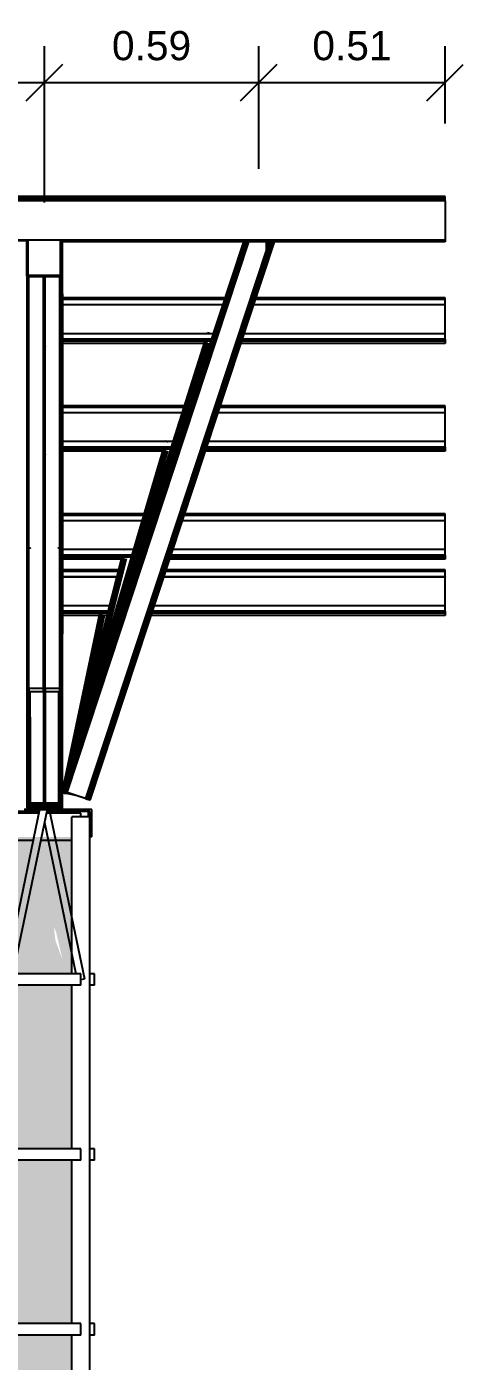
# Model space of a CAD drawing. Header units: millimetres. Extents: x 357 to 945, y 547 to 720.
# Drawn here: x 705.379 to 706.577, y 644.764 to 648.425 of the extents above; entities that cross this region are included whole.
import ezdxf

# ---------------------------------------------------------------- set-up
doc = ezdxf.new("R2010")
doc.units = ezdxf.units.MM
doc.header["$PDMODE"] = 34
doc.layers.add('ANC_COTAS', color=7, linetype='Continuous', lineweight=9)
doc.layers.add('LCL - COTAS', color=30, linetype='Continuous')
doc.layers.add('PLANTA-VIS', color=7, linetype='Continuous')
doc.styles.add('Arial', font='arial.ttf')
doc.dimstyles.new('1-100', dxfattribs={"dimscale": 2, "dimtxt": 0.04, "dimasz": 0.05, "dimexe": 0.05, "dimexo": 0.1, "dimgap": 0.03, "dimtad": 1, "dimzin": 1, "dimdsep": 46, "dimtxsty": 'Arial', "dimblk": 'OBLIQUE', "dimcen": 0, "dimclrd": 256, "dimclre": 256, "dimclrt": 256, "dimadec": 0, "dimazin": 0, "dimtfac": 1, "dimtofl": 0, "dimtmove": 2, "dimatfit": 3, "dimldrblk": 'OBLIQUE', "dimfxl": 0.04, "dimtolj": 1, "dimtzin": 1, "dimarcsym": 0})

# ---------------------------------------------------------------- blocks, each defined once
blk = doc.blocks.new('_OBLIQUE')
at = {"color": 0, "linetype": 'ByBlock', "lineweight": -2}
blk.add_line((-0.5, -0.5), (0.5, 0.5), dxfattribs=at)
blk = doc.blocks.new('*D200')
at = {"layer": 'Defpoints', "color": 0, "transparency": 16777216}
for p in [(705.4271, 648.2721), (704.8386, 647.8351), (705.4271, 647.7428)]:
    blk.add_point(p, dxfattribs=at)
at = {"layer": 'LCL - COTAS', "lineweight": -2, "transparency": 16777216}
for p, q in [((704.8386, 648.0351), (704.8386, 648.3721)), ((705.4271, 647.9428), (705.4271, 648.3721)), ((704.8386, 648.2721), (705.4271, 648.2721))]:
    blk.add_line(p, q, dxfattribs=at)
at = {"layer": 'LCL - COTAS', "lineweight": -2, "transparency": 16777216, "xscale": 0.1, "yscale": 0.1, "zscale": 0.1, "rotation": 180}
blk.add_blockref('_OBLIQUE', (704.8386, 648.2721), dxfattribs=at)
at = {"layer": 'LCL - COTAS', "lineweight": -2, "transparency": 16777216, "xscale": 0.1, "yscale": 0.1, "zscale": 0.1}
blk.add_blockref('_OBLIQUE', (705.4271, 648.2721), dxfattribs=at)
at = {"layer": 'LCL - COTAS', "transparency": 16777216, "insert": (705.1328, 648.3729), "char_height": 0.08, "attachment_point": 5, "style": 'Arial'}
blk.add_mtext('\\A1;0.59', dxfattribs=at)
blk = doc.blocks.new('*D197')
at = {"layer": 'Defpoints', "color": 0, "transparency": 16777216}
for p in [(706.0156, 648.2721), (706.0156, 647.8351), (705.4271, 647.7428)]:
    blk.add_point(p, dxfattribs=at)
at = {"layer": 'LCL - COTAS', "lineweight": -2, "transparency": 16777216}
for p, q in [((705.4271, 647.9428), (705.4271, 648.3721)), ((706.0156, 648.0351), (706.0156, 648.3721)), ((705.4271, 648.2721), (706.0156, 648.2721))]:
    blk.add_line(p, q, dxfattribs=at)
at = {"layer": 'LCL - COTAS', "lineweight": -2, "transparency": 16777216, "xscale": 0.1, "yscale": 0.1, "zscale": 0.1, "rotation": 180}
blk.add_blockref('_OBLIQUE', (705.4271, 648.2721), dxfattribs=at)
at = {"layer": 'LCL - COTAS', "lineweight": -2, "transparency": 16777216, "xscale": 0.1, "yscale": 0.1, "zscale": 0.1}
blk.add_blockref('_OBLIQUE', (706.0156, 648.2721), dxfattribs=at)
at = {"layer": 'LCL - COTAS', "transparency": 16777216, "insert": (705.7214, 648.3729), "char_height": 0.08, "attachment_point": 5, "style": 'Arial'}
blk.add_mtext('\\A1;0.59', dxfattribs=at)
blk = doc.blocks.new('*D196')
at = {"layer": 'Defpoints', "color": 0, "transparency": 16777216}
for p in [(706.5271, 648.2721), (706.5271, 647.9597), (706.0156, 647.8351)]:
    blk.add_point(p, dxfattribs=at)
at = {"layer": 'LCL - COTAS', "lineweight": -2, "transparency": 16777216}
for p, q in [((706.0156, 648.0351), (706.0156, 648.3721)), ((706.5271, 648.1597), (706.5271, 648.3721)), ((706.0156, 648.2721), (706.5271, 648.2721))]:
    blk.add_line(p, q, dxfattribs=at)
at = {"layer": 'LCL - COTAS', "lineweight": -2, "transparency": 16777216, "xscale": 0.1, "yscale": 0.1, "zscale": 0.1, "rotation": 180}
blk.add_blockref('_OBLIQUE', (706.0156, 648.2721), dxfattribs=at)
at = {"layer": 'LCL - COTAS', "lineweight": -2, "transparency": 16777216, "xscale": 0.1, "yscale": 0.1, "zscale": 0.1}
blk.add_blockref('_OBLIQUE', (706.5271, 648.2721), dxfattribs=at)
at = {"layer": 'LCL - COTAS', "transparency": 16777216, "insert": (706.2714, 648.3729), "char_height": 0.08, "attachment_point": 5, "style": 'Arial'}
blk.add_mtext('\\A1;0.51', dxfattribs=at)

msp = doc.modelspace()

# ---------------------------------------------------------------- hatches: boundary and pattern name
at = {"layer": 'ANC_COTAS'}
h = msp.add_hatch(dxfattribs=at)
h.set_pattern_fill('AR-CONC', color=256, scale=0.0005)
h.set_pattern_definition([(50, (19.07947, -11.3066), (0.0910923345, -0.007969543), [0.009525, -0.104775]), (355, (19.07947, -11.3066), (-0.017621711, 0.095528423), [0.00762, -0.083820292]), (100.451445, (19.08706, -11.30726), (0.0734706235, 0.087558876), [0.008095004, -0.089045122]), (46.1842, (19.07947, -11.2812), (0.13553952, -0.021021164), [0.0142875, -0.1571625]), (96.635558, (19.09076, -11.28295), (0.118702067, 0.123713062), [0.012142512, -0.133567804]), (351.184151, (19.07947, -11.2812), (0.118702067, 0.123713062), [0.011429984, -0.125729866]), (21, (19.09217, -11.28755), (0.0758071956, -0.051132599), [0.009525, -0.104775]), (326, (19.09217, -11.28755), (0.030901014, 0.092093983), [0.00762, -0.08382]), (71.451445, (19.09849, -11.29181), (0.10670821, 0.0409613844), [0.008095004, -0.089044969]), (37.5, (19.07947, -11.3066), (0.0015443016, 0.0422775194), [0, -0.082804, 0, -0.08509, 0, -0.0841375]), (7.5, (19.07947, -11.3066), (0.0334098313, 0.0500902874), [0, -0.048514, 0, -0.080899, 0, -0.0320675]), (327.5, (19.051148, -11.3066), (0.0677952976, -0.002864372), [0, -0.03175, 0, -0.09906, 0, -0.131445]), (317.5, (19.03845, -11.3066), (0.0740645907, 0.0127132455), [0, -0.041275, 0, -0.065786, 0, -0.093345])])
h.paths.add_polyline_path([(705.5021, 643.87517), (705.3521, 643.87517), (705.3521, 643.61715), (705.5021, 643.61715)])
h.paths.add_polyline_path([(705.5021, 644.35517), (705.3521, 644.35517), (705.3521, 643.90692), (705.5021, 643.90692)])
h.paths.add_polyline_path([(705.5021, 644.83517), (705.3521, 644.83517), (705.3521, 644.38692), (705.5021, 644.38692)])
h.paths.add_polyline_path([(705.5021, 645.31517), (705.3521, 645.31517), (705.3521, 644.86692), (705.5021, 644.86692)])
h.paths.add_polyline_path([(705.5021, 645.79517), (705.3521, 645.79517), (705.3521, 645.34692), (705.5021, 645.34692)])
h.paths.add_polyline_path([(705.5021, 646.20214), (705.3521, 646.20214), (705.3521, 645.82692), (705.5021, 645.82692)])
h.paths.add_polyline_path([(705.45761, 645.91802), (705.47722, 645.86467), (705.45949, 645.9413), (705.4532, 645.95388)], flags=16)

# ---------------------------------------------------------------- linework, layer by layer
at = {"layer": 'PLANTA-VIS', "extrusion": (0, 1, 0)}
for p, q in [((706.5271, 647.95968), (701.6271, 647.95968)), ((706.5271, 647.95372), (701.6271, 647.95372)), ((706.5271, 647.95306), (701.6271, 647.95306)), ((706.5271, 647.95175), (701.6271, 647.95175)), ((706.5271, 647.94998), (701.6271, 647.94998)), ((706.5271, 647.94803), (701.6271, 647.94803)), ((706.5271, 647.95372), (706.5271, 647.95968)), ((706.5271, 647.95306), (706.5271, 647.95372)), ((706.5271, 647.95175), (706.5271, 647.95306)), ((706.5271, 647.94998), (706.5271, 647.95175)), ((706.5271, 647.94803), (706.5271, 647.94998)), ((706.5271, 647.94803), (706.5271, 647.83926)), ((706.5271, 647.83926), (701.6271, 647.83926)), ((705.38025, 647.83742), (701.67394, 647.83742)), ((705.37885, 647.74101), (705.37885, 647.83658)), ((705.3808, 647.74233), (705.3808, 647.83777)), ((705.3831, 647.74279), (705.3831, 647.8382)), ((705.4711, 647.74279), (705.4711, 647.8382)), ((705.47339, 647.74233), (705.47339, 647.83777)), ((706.5271, 647.83742), (705.47394, 647.83742)), ((705.47534, 647.74101), (705.47534, 647.83658)), ((706.5271, 647.83598), (705.4758, 647.83598)), ((705.97352, 647.83506), (705.47641, 646.32857)), ((706.5271, 647.83515), (705.47652, 647.83515)), ((705.47664, 647.73904), (705.47664, 647.8351)), ((706.5271, 647.83506), (705.47668, 647.83506)), ((705.4771, 647.73672), (705.4771, 647.83506)), ((705.97456, 647.83506), (705.47735, 646.32826)), ((705.97753, 647.83506), (705.48003, 646.32738)), ((705.98197, 647.83506), (705.48403, 646.32606)), ((705.98721, 647.83506), (705.48876, 646.3245)), ((706.05672, 647.83506), (705.55144, 646.30382)), ((706.05776, 647.83506), (705.55238, 646.30351)), ((706.0361, 647.83506), (706.0361, 647.79139)), ((706.0411, 647.83506), (706.0411, 647.79139)), ((706.05375, 647.83506), (706.0411, 647.79671)), ((706.04931, 647.83506), (706.0411, 647.81019)), ((706.04407, 647.83506), (706.0411, 647.82605)), ((706.5271, 647.83926), (706.5271, 647.83742)), ((706.5271, 647.83742), (706.5271, 647.83598)), ((706.5271, 647.83598), (706.5271, 647.83515)), ((706.5271, 647.83515), (706.5271, 647.83506)), ((706.0361, 647.8109), (705.54004, 646.30758)), ((706.0361, 647.79503), (705.54476, 646.30602)), ((706.03934, 647.79139), (705.54877, 646.3047)), ((706.0411, 647.79139), (706.0361, 647.79139)), ((705.37885, 647.74101), (705.37755, 647.73904)), ((705.3808, 647.74233), (705.37885, 647.74101)), ((705.3801, 647.73672), (705.38033, 647.73788)), ((705.3801, 647.69222), (705.3801, 647.73672)), ((705.38033, 647.73788), (705.38098, 647.73886)), ((705.3831, 647.74279), (705.3808, 647.74233)), ((705.38098, 647.73886), (705.38195, 647.73953)), ((705.38195, 647.73953), (705.3831, 647.73975)), ((705.4711, 647.74279), (705.3831, 647.74279)), ((705.3831, 647.73975), (705.4711, 647.73975)), ((705.3836, 646.29104), (705.3836, 647.73975)), ((705.3846, 646.99657), (705.3846, 647.73975)), ((705.4246, 646.60951), (705.4246, 647.73975)), ((705.4296, 646.60951), (705.4296, 647.73975)), ((705.4696, 646.99657), (705.4696, 647.73975)), ((705.4706, 646.29104), (705.4706, 647.73975)), ((705.47339, 647.74233), (705.4711, 647.74279)), ((705.4711, 647.73975), (705.47224, 647.73953)), ((705.47224, 647.73953), (705.47322, 647.73886)), ((705.47322, 647.73886), (705.47387, 647.73788)), ((705.47534, 647.74101), (705.47339, 647.74233)), ((705.47387, 647.73788), (705.4741, 647.73672)), ((705.4741, 647.73672), (705.4741, 647.69222)), ((705.47664, 647.73904), (705.47534, 647.74101)), ((705.4771, 647.73672), (705.47664, 647.73904)), ((705.4771, 647.69222), (705.4771, 647.73672)), ((705.3771, 647.69222), (705.3801, 647.69222)), ((705.3796, 646.32715), (705.3796, 647.69222)), ((705.4741, 647.69222), (705.4771, 647.69222)), ((705.4746, 646.32715), (705.4746, 647.69222)), ((705.4771, 647.69222), (705.4771, 646.75994)), ((705.92276, 647.68123), (705.4771, 647.68123)), ((705.92273, 647.68114), (705.4771, 647.68114)), ((705.92245, 647.68031), (705.4771, 647.68031)), ((705.92198, 647.67887), (705.4771, 647.67887)), ((705.92137, 647.67703), (705.4771, 647.67703)), ((705.91648, 647.6622), (705.4771, 647.6622)), ((705.91636, 647.66183), (705.4771, 647.66183)), ((706.5271, 647.66183), (706.0006, 647.66183)), ((706.5271, 647.6622), (706.00072, 647.6622)), ((706.5271, 647.67703), (706.00561, 647.67703)), ((706.5271, 647.67887), (706.00622, 647.67887)), ((706.5271, 647.68031), (706.00669, 647.68031)), ((706.5271, 647.68114), (706.00697, 647.68114)), ((706.5271, 647.68123), (706.007, 647.68123)), ((706.5271, 647.68114), (706.5271, 647.68123)), ((706.5271, 647.68031), (706.5271, 647.68114)), ((706.5271, 647.67887), (706.5271, 647.68031)), ((706.5271, 647.67703), (706.5271, 647.67887)), ((706.5271, 647.6622), (706.5271, 647.67703)), ((706.5271, 647.6622), (706.5271, 647.66183)), ((706.5271, 647.58309), (706.5271, 647.66183)), ((705.89037, 647.58309), (705.4771, 647.58309)), ((705.87456, 647.58562), (705.87376, 647.58309)), ((705.87933, 647.58411), (705.87456, 647.58562)), ((705.87456, 647.58562), (705.87551, 647.58532)), ((705.87551, 647.58532), (705.87644, 647.58502)), ((705.87597, 647.58517), (705.87551, 647.58532)), ((705.87933, 647.58411), (705.87901, 647.58309)), ((705.87933, 647.58411), (705.87991, 647.58392)), ((705.88256, 647.58309), (705.87933, 647.5841)), ((705.87956, 647.58403), (705.88156, 647.5834)), ((705.87991, 647.58392), (705.87965, 647.58309)), ((705.87991, 647.58392), (705.88156, 647.5834)), ((705.88156, 647.5834), (705.88146, 647.58309)), ((705.88156, 647.5834), (705.88255, 647.58309)), ((706.5271, 647.58309), (705.97461, 647.58309)), ((706.5271, 647.56826), (706.5271, 647.58309)), ((705.4296, 647.56323), (705.4246, 647.56323)), ((705.4296, 647.56257), (705.4246, 647.56257)), ((705.4296, 647.55661), (705.4246, 647.55661)), ((705.42752, 647.55328), (705.4246, 647.55349)), ((705.42777, 647.5532), (705.4246, 647.55344)), ((705.42802, 647.55306), (705.4246, 647.55331)), ((705.42825, 647.55284), (705.4246, 647.5531)), ((705.42846, 647.55255), (705.4246, 647.55283)), ((705.42865, 647.5522), (705.4246, 647.55249)), ((705.42882, 647.55179), (705.4246, 647.5521)), ((705.42896, 647.55133), (705.4246, 647.55165)), ((705.42907, 647.55082), (705.4246, 647.55115)), ((705.42915, 647.55028), (705.4246, 647.55062)), ((705.4292, 647.54972), (705.4246, 647.55005)), ((705.42921, 647.54913), (705.4246, 647.54947)), ((705.4292, 647.54854), (705.4246, 647.54887)), ((705.42914, 647.54794), (705.4246, 647.54827)), ((705.42906, 647.54735), (705.4246, 647.54768)), ((705.42894, 647.54679), (705.4246, 647.5471)), ((705.4288, 647.54625), (705.4246, 647.54655)), ((705.42863, 647.54574), (705.4246, 647.54604)), ((705.42844, 647.54528), (705.4246, 647.54556)), ((705.42822, 647.54487), (705.4246, 647.54514)), ((705.42799, 647.54452), (705.4246, 647.54477)), ((705.42774, 647.54424), (705.4246, 647.54447)), ((705.42748, 647.54402), (705.4246, 647.54423)), ((705.42722, 647.54387), (705.4246, 647.54406)), ((705.4264, 647.54383), (705.4246, 647.54396)), ((705.42507, 647.54391), (705.4246, 647.54395)), ((705.4246, 647.54385), (705.42524, 647.5439)), ((705.4246, 647.54368), (705.42698, 647.54387)), ((705.4246, 647.54357), (705.42753, 647.54379)), ((705.4246, 647.54359), (705.42726, 647.54379)), ((705.42698, 647.54387), (705.42726, 647.54379)), ((705.4271, 647.54383), (705.42722, 647.54387)), ((705.42722, 647.54387), (705.42748, 647.54402)), ((705.42726, 647.54379), (705.42753, 647.54379)), ((705.42748, 647.54402), (705.42774, 647.54424)), ((705.42777, 647.5532), (705.42752, 647.55328)), ((705.42753, 647.54379), (705.4278, 647.54387)), ((705.42774, 647.54424), (705.42799, 647.54452)), ((705.42802, 647.55306), (705.42777, 647.5532)), ((705.4278, 647.54387), (705.42806, 647.54402)), ((705.42799, 647.54452), (705.42822, 647.54487)), ((705.42825, 647.55284), (705.42802, 647.55306)), ((705.42806, 647.54402), (705.4283, 647.54424)), ((705.42822, 647.54487), (705.42844, 647.54528)), ((705.42846, 647.55255), (705.42825, 647.55284)), ((705.4283, 647.54424), (705.42853, 647.54452)), ((705.42844, 647.54528), (705.42863, 647.54574)), ((705.42865, 647.5522), (705.42846, 647.55255)), ((705.42853, 647.54452), (705.42873, 647.54487)), ((705.42863, 647.54574), (705.4288, 647.54625)), ((705.42882, 647.55179), (705.42865, 647.5522)), ((705.42873, 647.54487), (705.42891, 647.54528)), ((705.4288, 647.54625), (705.42894, 647.54679)), ((705.42896, 647.55133), (705.42882, 647.55179)), ((705.42891, 647.54528), (705.42905, 647.54574)), ((705.42894, 647.54679), (705.42906, 647.54735)), ((705.42907, 647.55082), (705.42896, 647.55133)), ((705.42905, 647.54574), (705.42917, 647.54625)), ((705.42906, 647.54735), (705.42914, 647.54794)), ((705.42915, 647.55028), (705.42907, 647.55082)), ((705.4292, 647.54854), (705.42914, 647.54794)), ((705.4292, 647.54972), (705.42915, 647.55028)), ((705.42917, 647.54625), (705.42925, 647.54679)), ((705.42921, 647.54913), (705.4292, 647.54972)), ((705.4292, 647.54854), (705.42921, 647.54913)), ((705.42925, 647.54913), (705.42921, 647.5494)), ((705.4293, 647.54854), (705.42925, 647.54913)), ((705.42925, 647.54679), (705.4293, 647.54735)), ((705.4293, 647.54854), (705.42932, 647.54794)), ((705.4293, 647.54735), (705.42932, 647.54794)), ((705.86742, 647.56306), (705.47626, 646.32812)), ((705.88548, 647.56826), (705.4771, 647.56826)), ((705.88484, 647.56631), (705.4771, 647.56631)), ((705.88426, 647.56455), (705.4771, 647.56455)), ((705.88382, 647.56323), (705.4771, 647.56323)), ((705.86726, 647.56257), (705.4771, 647.56257)), ((705.86537, 647.55661), (705.4771, 647.55661)), ((705.87267, 647.56306), (705.60706, 646.72451)), ((705.87178, 647.55824), (705.62302, 646.77287)), ((705.87347, 647.55785), (705.66826, 646.90997)), ((705.87612, 647.55759), (705.73625, 647.116)), ((705.8793, 647.5575), (705.81639, 647.35886)), ((705.8836, 647.56257), (705.87251, 647.56257)), ((706.5271, 647.55661), (705.96588, 647.55661)), ((706.5271, 647.56257), (705.96784, 647.56257)), ((706.5271, 647.56323), (705.96806, 647.56323)), ((706.5271, 647.56455), (705.9685, 647.56455)), ((706.5271, 647.56631), (705.96908, 647.56631)), ((706.5271, 647.56826), (705.96972, 647.56826)), ((706.5271, 647.56826), (706.5271, 647.56631)), ((706.5271, 647.56631), (706.5271, 647.56455)), ((706.5271, 647.56455), (706.5271, 647.56323)), ((706.5271, 647.56323), (706.5271, 647.56257)), ((706.5271, 647.56257), (706.5271, 647.55661)), ((705.81101, 647.38498), (705.4771, 647.38498)), ((705.81098, 647.38489), (705.4771, 647.38489)), ((705.81072, 647.38406), (705.4771, 647.38406)), ((705.81026, 647.38262), (705.4771, 647.38262)), ((705.80968, 647.38078), (705.4771, 647.38078)), ((705.80498, 647.36595), (705.4771, 647.36595)), ((705.80487, 647.36558), (705.4771, 647.36558)), ((706.5271, 647.36558), (705.90284, 647.36558)), ((706.5271, 647.36595), (705.90296, 647.36595)), ((706.5271, 647.38078), (705.90786, 647.38078)), ((706.5271, 647.38262), (705.90846, 647.38262)), ((706.5271, 647.38406), (705.90894, 647.38406)), ((706.5271, 647.38489), (705.90921, 647.38489)), ((706.5271, 647.38498), (705.90924, 647.38498)), ((706.5271, 647.38489), (706.5271, 647.38498)), ((706.5271, 647.38406), (706.5271, 647.38489)), ((706.5271, 647.38262), (706.5271, 647.38406)), ((706.5271, 647.38078), (706.5271, 647.38262)), ((706.5271, 647.36595), (706.5271, 647.38078)), ((706.5271, 647.36595), (706.5271, 647.36558)), ((706.5271, 647.28684), (706.5271, 647.36558)), ((705.77993, 647.28684), (705.4771, 647.28684)), ((705.75993, 647.28862), (705.75941, 647.28684)), ((705.76473, 647.2872), (705.75993, 647.28862)), ((705.75993, 647.28862), (705.76531, 647.28703)), ((705.76088, 647.28834), (705.76597, 647.28684)), ((705.76421, 647.28735), (705.76597, 647.28684)), ((705.76473, 647.2872), (705.76463, 647.28684)), ((705.76473, 647.2872), (705.76531, 647.28703)), ((705.76531, 647.28703), (705.76526, 647.28684)), ((705.76531, 647.28703), (705.76596, 647.28684)), ((706.5271, 647.28684), (705.87686, 647.28684)), ((706.5271, 647.27201), (706.5271, 647.28684)), ((705.4296, 647.26698), (705.4246, 647.26698)), ((705.4296, 647.26632), (705.4246, 647.26632)), ((705.4296, 647.26036), (705.4246, 647.26036)), ((705.42753, 647.25703), (705.4246, 647.25726)), ((705.4278, 647.25695), (705.4246, 647.2572)), ((705.42806, 647.2568), (705.4246, 647.25707)), ((705.4283, 647.25658), (705.4246, 647.25687)), ((705.42853, 647.2563), (705.4246, 647.2566)), ((705.42873, 647.25595), (705.4246, 647.25627)), ((705.42891, 647.25554), (705.4246, 647.25587)), ((705.42905, 647.25508), (705.4246, 647.25542)), ((705.42917, 647.25457), (705.4246, 647.25493)), ((705.42925, 647.25403), (705.4246, 647.2544)), ((705.4293, 647.25347), (705.4246, 647.25383)), ((705.42932, 647.25288), (705.4246, 647.25325)), ((705.4293, 647.25229), (705.4246, 647.25265)), ((705.42925, 647.25169), (705.4246, 647.25205)), ((705.42916, 647.2511), (705.4246, 647.25146)), ((705.42904, 647.25054), (705.4246, 647.25088)), ((705.42889, 647.25), (705.4246, 647.25033)), ((705.42871, 647.24949), (705.4246, 647.24981)), ((705.42851, 647.24903), (705.4246, 647.24934)), ((705.42828, 647.24862), (705.4246, 647.24891)), ((705.42804, 647.24827), (705.4246, 647.24854)), ((705.42778, 647.24799), (705.4246, 647.24823)), ((705.42751, 647.24777), (705.4246, 647.24799)), ((705.42723, 647.24762), (705.4246, 647.24782)), ((705.42662, 647.24757), (705.4246, 647.24773)), ((705.42545, 647.24764), (705.4246, 647.24771)), ((705.4246, 647.24754), (705.42541, 647.24764)), ((705.4246, 647.24735), (705.42649, 647.24758)), ((705.4246, 647.24718), (705.42764, 647.24755)), ((705.4246, 647.24723), (705.42726, 647.24755)), ((705.4271, 647.24758), (705.42723, 647.24762)), ((705.4271, 647.24759), (705.42726, 647.24755)), ((705.42723, 647.24762), (705.42751, 647.24777)), ((705.42726, 647.24755), (705.42764, 647.24755)), ((705.42751, 647.24777), (705.42778, 647.24799)), ((705.4278, 647.25695), (705.42753, 647.25703)), ((705.42764, 647.24755), (705.42801, 647.24763)), ((705.42778, 647.24799), (705.42804, 647.24827)), ((705.42806, 647.2568), (705.4278, 647.25695)), ((705.42801, 647.24763), (705.42836, 647.24778)), ((705.42804, 647.24827), (705.42828, 647.24862)), ((705.4283, 647.25658), (705.42806, 647.2568)), ((705.42828, 647.24862), (705.42851, 647.24903)), ((705.42853, 647.2563), (705.4283, 647.25658)), ((705.42836, 647.24778), (705.42869, 647.248)), ((705.42851, 647.24903), (705.42871, 647.24949)), ((705.42873, 647.25595), (705.42853, 647.2563)), ((705.42869, 647.248), (705.429, 647.24828)), ((705.42875, 647.25594), (705.42871, 647.25597)), ((705.42871, 647.24949), (705.42889, 647.25)), ((705.42891, 647.25554), (705.42873, 647.25595)), ((705.42905, 647.25553), (705.42875, 647.25594)), ((705.42889, 647.25), (705.42904, 647.25054)), ((705.42905, 647.25508), (705.42891, 647.25554)), ((705.429, 647.24828), (705.42928, 647.24863)), ((705.42904, 647.25054), (705.42916, 647.2511)), ((705.42932, 647.25507), (705.42905, 647.25553)), ((705.42917, 647.25457), (705.42905, 647.25508)), ((705.42916, 647.2511), (705.42925, 647.25169)), ((705.42925, 647.25403), (705.42917, 647.25457)), ((705.4293, 647.25347), (705.42925, 647.25403)), ((705.4293, 647.25229), (705.42925, 647.25169)), ((705.42928, 647.24863), (705.42953, 647.24904)), ((705.42932, 647.25288), (705.4293, 647.25347)), ((705.4293, 647.25229), (705.42932, 647.25288)), ((705.42956, 647.25457), (705.42932, 647.25507)), ((705.42953, 647.24904), (705.4296, 647.24921)), ((705.4296, 647.25446), (705.42956, 647.25457)), ((705.75349, 647.26681), (705.47603, 646.32737)), ((705.77523, 647.27201), (705.4771, 647.27201)), ((705.77461, 647.27006), (705.4771, 647.27006)), ((705.77406, 647.2683), (705.4771, 647.2683)), ((705.77364, 647.26698), (705.4771, 647.26698)), ((705.75335, 647.26632), (705.4771, 647.26632)), ((705.75159, 647.26036), (705.4771, 647.26036)), ((705.75871, 647.26681), (705.55341, 646.57167)), ((705.75792, 647.26199), (705.56274, 646.60113)), ((705.75962, 647.2616), (705.5896, 646.68595)), ((705.76225, 647.26134), (705.6297, 646.81255)), ((705.76541, 647.26125), (705.67684, 646.96137)), ((705.77343, 647.26632), (705.75857, 647.26632)), ((706.5271, 647.26036), (705.86812, 647.26036)), ((706.5271, 647.26632), (705.87009, 647.26632)), ((706.5271, 647.26698), (705.8703, 647.26698)), ((706.5271, 647.2683), (705.87074, 647.2683)), ((706.5271, 647.27006), (705.87132, 647.27006)), ((706.5271, 647.27201), (705.87196, 647.27201)), ((706.5271, 647.27201), (706.5271, 647.27006)), ((706.5271, 647.27006), (706.5271, 647.2683)), ((706.5271, 647.2683), (706.5271, 647.26698)), ((706.5271, 647.26698), (706.5271, 647.26632)), ((706.5271, 647.26632), (706.5271, 647.26036)), ((705.7009, 647.08873), (705.4771, 647.08873)), ((705.70087, 647.08864), (705.4771, 647.08864)), ((705.70062, 647.08781), (705.4771, 647.08781)), ((705.7002, 647.08637), (705.4771, 647.08637)), ((705.69966, 647.08453), (705.4771, 647.08453)), ((705.69528, 647.0697), (705.4771, 647.0697)), ((705.69517, 647.06933), (705.4771, 647.06933)), ((706.5271, 647.06933), (705.80509, 647.06933)), ((706.5271, 647.0697), (705.80521, 647.0697)), ((706.5271, 647.08453), (705.8101, 647.08453)), ((706.5271, 647.08637), (705.81071, 647.08637)), ((706.5271, 647.08781), (705.81118, 647.08781)), ((706.5271, 647.08864), (705.81146, 647.08864)), ((706.5271, 647.08873), (705.81149, 647.08873)), ((706.5271, 647.08864), (706.5271, 647.08873)), ((706.5271, 647.08781), (706.5271, 647.08864)), ((706.5271, 647.08637), (706.5271, 647.08781)), ((706.5271, 647.08453), (706.5271, 647.08637)), ((706.5271, 647.0697), (706.5271, 647.08453)), ((706.5271, 647.0697), (706.5271, 647.06933)), ((706.5271, 646.99059), (706.5271, 647.06933)), ((705.3846, 646.99495), (705.3846, 646.99657)), ((705.3846, 646.99495), (705.3846, 646.99379)), ((705.3886, 646.99495), (705.3846, 646.99495)), ((705.3846, 646.60951), (705.3846, 646.99379)), ((705.3886, 646.99495), (705.3886, 646.99657)), ((705.3886, 646.99495), (705.3886, 646.99379)), ((705.4656, 646.99495), (705.4656, 646.99657)), ((705.4656, 646.99495), (705.4656, 646.99379)), ((705.4696, 646.99495), (705.4656, 646.99495)), ((705.4696, 646.99495), (705.4696, 646.99657)), ((705.4696, 646.99495), (705.4696, 646.99379)), ((705.4696, 646.60951), (705.4696, 646.99379)), ((705.67191, 646.99059), (705.4771, 646.99059)), ((705.64513, 646.99092), (705.64505, 646.99059)), ((705.64642, 646.99059), (705.64513, 646.99092)), ((705.64513, 646.99092), (705.64609, 646.99068)), ((705.64609, 646.99068), (705.64645, 646.99059)), ((706.5271, 646.99059), (705.7791, 646.99059)), ((706.5271, 646.97576), (706.5271, 646.99059)), ((705.4296, 646.97073), (705.4246, 646.97073)), ((705.4296, 646.97007), (705.4246, 646.97007)), ((705.4296, 646.96411), (705.4246, 646.96411)), ((705.63995, 646.97056), (705.47596, 646.32715)), ((705.66753, 646.97576), (705.4771, 646.97576)), ((705.66696, 646.97381), (705.4771, 646.97381)), ((705.66644, 646.97205), (705.4771, 646.97205)), ((705.66605, 646.97073), (705.4771, 646.97073)), ((705.63982, 646.97007), (705.4771, 646.97007)), ((705.6383, 646.96411), (705.4771, 646.96411)), ((705.64511, 646.97056), (705.51352, 646.45431)), ((705.64451, 646.96574), (705.51811, 646.46983)), ((705.6462, 646.96535), (705.53116, 646.514)), ((705.64881, 646.96509), (705.55073, 646.58029)), ((705.65195, 646.965), (705.57377, 646.65828)), ((705.66585, 646.97007), (705.64498, 646.97007)), ((706.5271, 646.96411), (705.77036, 646.96411)), ((706.5271, 646.97007), (705.77233, 646.97007)), ((706.5271, 646.97073), (705.77255, 646.97073)), ((706.5271, 646.97205), (705.77298, 646.97205)), ((706.5271, 646.97381), (705.77357, 646.97381)), ((706.5271, 646.97576), (705.77421, 646.97576)), ((706.5271, 646.97576), (706.5271, 646.97381)), ((706.5271, 646.97381), (706.5271, 646.97205)), ((706.5271, 646.97205), (706.5271, 646.97073)), ((706.5271, 646.97073), (706.5271, 646.97007)), ((706.5271, 646.97007), (706.5271, 646.96411)), ((705.63084, 646.93485), (705.4771, 646.93485)), ((705.63082, 646.93476), (705.4771, 646.93476)), ((705.63061, 646.93393), (705.4771, 646.93393)), ((705.63024, 646.93248), (705.4771, 646.93248)), ((705.62977, 646.93065), (705.4771, 646.93065)), ((706.5271, 646.93065), (705.75932, 646.93065)), ((706.5271, 646.93248), (705.75993, 646.93248)), ((706.5271, 646.93393), (705.76041, 646.93393)), ((706.5271, 646.93476), (705.76068, 646.93476)), ((706.5271, 646.93485), (705.76071, 646.93485)), ((706.5271, 646.93476), (706.5271, 646.93485)), ((706.5271, 646.93393), (706.5271, 646.93476)), ((706.5271, 646.93248), (706.5271, 646.93393)), ((706.5271, 646.93065), (706.5271, 646.93248)), ((706.5271, 646.91581), (706.5271, 646.93065)), ((705.62599, 646.91581), (705.4771, 646.91581)), ((705.6259, 646.91544), (705.4771, 646.91544)), ((706.5271, 646.91544), (705.75431, 646.91544)), ((706.5271, 646.91581), (705.75443, 646.91581)), ((706.5271, 646.91581), (706.5271, 646.91544)), ((706.5271, 646.8367), (706.5271, 646.91544)), ((705.4296, 646.81684), (705.4246, 646.81684)), ((705.4296, 646.81618), (705.4246, 646.81618)), ((705.4296, 646.81025), (705.4246, 646.81025)), ((705.57891, 646.81426), (705.47586, 646.32715)), ((705.60583, 646.8367), (705.4771, 646.8367)), ((705.60204, 646.82186), (705.4771, 646.82186)), ((705.60155, 646.81992), (705.4771, 646.81992)), ((705.6011, 646.81815), (705.4771, 646.81815)), ((705.60076, 646.81684), (705.4771, 646.81684)), ((705.6006, 646.81618), (705.4771, 646.81618)), ((705.57807, 646.81025), (705.4771, 646.81025)), ((705.58403, 646.81426), (705.50548, 646.44299)), ((705.5838, 646.81025), (705.50915, 646.45738)), ((705.58558, 646.81025), (705.5196, 646.49839)), ((705.58823, 646.81025), (705.53522, 646.55967)), ((705.59136, 646.81025), (705.5536, 646.63178)), ((705.59909, 646.81025), (705.58319, 646.81025)), ((706.5271, 646.81025), (705.71959, 646.81025)), ((706.5271, 646.81618), (705.72155, 646.81618)), ((706.5271, 646.81684), (705.72177, 646.81684)), ((706.5271, 646.81815), (705.7222, 646.81815)), ((706.5271, 646.81992), (705.72279, 646.81992)), ((706.5271, 646.82186), (705.72343, 646.82186)), ((706.5271, 646.8367), (705.72832, 646.8367)), ((706.5271, 646.82186), (706.5271, 646.8367)), ((706.5271, 646.82186), (706.5271, 646.81992)), ((706.5271, 646.81992), (706.5271, 646.81815)), ((706.5271, 646.81815), (706.5271, 646.81684)), ((706.5271, 646.81684), (706.5271, 646.81618)), ((706.5271, 646.81618), (706.5271, 646.81025)), ((705.4296, 646.80181), (705.4246, 646.80181)), ((705.42764, 646.79577), (705.4246, 646.79614)), ((705.42801, 646.79569), (705.4246, 646.79611)), ((705.42836, 646.79554), (705.4246, 646.796)), ((705.42869, 646.79533), (705.4246, 646.79582)), ((705.429, 646.79504), (705.4246, 646.79557)), ((705.42928, 646.79469), (705.4246, 646.79526)), ((705.42953, 646.79428), (705.4246, 646.79488)), ((705.4296, 646.79384), (705.4246, 646.79445)), ((705.4296, 646.79336), (705.4246, 646.79396)), ((705.4296, 646.79283), (705.4246, 646.79344)), ((705.4296, 646.79227), (705.4246, 646.79288)), ((705.4296, 646.79169), (705.4246, 646.7923)), ((705.4296, 646.7911), (705.4246, 646.7917)), ((705.4296, 646.79049), (705.4246, 646.7911)), ((705.4296, 646.78989), (705.4246, 646.7905)), ((705.4296, 646.78931), (705.4246, 646.78992)), ((705.42956, 646.78875), (705.4246, 646.78935)), ((705.42932, 646.78825), (705.4246, 646.78882)), ((705.42905, 646.78779), (705.4246, 646.78833)), ((705.42875, 646.78738), (705.4246, 646.78788)), ((705.42842, 646.78703), (705.4246, 646.78749)), ((705.42807, 646.78675), (705.4246, 646.78717)), ((705.4277, 646.78653), (705.4246, 646.7869)), ((705.42732, 646.78638), (705.4246, 646.78671)), ((705.42695, 646.7863), (705.4246, 646.78659)), ((705.42657, 646.7863), (705.4246, 646.78654)), ((705.42657, 646.7863), (705.42695, 646.7863)), ((705.42695, 646.7863), (705.42732, 646.78638)), ((705.42732, 646.78638), (705.4277, 646.78653)), ((705.42801, 646.79569), (705.42764, 646.79577)), ((705.4277, 646.78653), (705.42807, 646.78675)), ((705.42836, 646.79554), (705.42801, 646.79569)), ((705.42807, 646.78675), (705.42842, 646.78703)), ((705.42869, 646.79533), (705.42836, 646.79554)), ((705.42842, 646.78703), (705.42875, 646.78738)), ((705.429, 646.79504), (705.42869, 646.79533)), ((705.42875, 646.78738), (705.42905, 646.78779)), ((705.42928, 646.79469), (705.429, 646.79504)), ((705.42905, 646.78779), (705.42932, 646.78825)), ((705.42953, 646.79428), (705.42928, 646.79469)), ((705.42932, 646.78825), (705.42956, 646.78875)), ((705.4296, 646.79411), (705.42953, 646.79428)), ((705.42956, 646.78875), (705.4296, 646.78886)), ((705.4771, 646.33301), (705.4771, 646.75994)), ((705.4246, 646.60951), (705.3846, 646.60951)), ((705.3846, 646.60951), (705.3846, 646.53045)), ((705.3886, 646.53045), (705.3886, 646.6016)), ((705.3886, 646.6016), (705.4246, 646.6016)), ((705.4246, 646.6016), (705.4246, 646.60951)), ((705.4246, 646.6016), (705.4246, 646.29507)), ((705.4696, 646.60951), (705.4296, 646.60951)), ((705.4296, 646.60951), (705.4296, 646.6016)), ((705.4296, 646.6016), (705.4656, 646.6016)), ((705.4296, 646.6016), (705.4296, 646.29507)), ((705.4656, 646.6016), (705.4656, 646.53045)), ((705.4696, 646.53045), (705.4696, 646.60951)), ((705.3846, 646.53045), (705.3886, 646.53045)), ((705.3846, 646.53045), (705.3846, 646.28015)), ((705.3886, 646.53045), (705.3886, 646.28015)), ((705.4656, 646.53045), (705.4696, 646.53045)), ((705.4656, 646.53045), (705.4656, 646.28015)), ((705.4696, 646.53045), (705.4696, 646.28015)), ((705.3801, 646.32715), (705.3771, 646.32715)), ((705.3801, 646.28315), (705.3801, 646.32715)), ((705.4246, 646.29507), (705.3886, 646.29507)), ((705.4246, 646.29104), (705.4246, 646.29507)), ((705.4296, 646.29104), (705.4296, 646.29507)), ((705.4656, 646.29507), (705.4296, 646.29507)), ((705.4741, 646.32715), (705.4741, 646.28315)), ((705.4771, 646.32715), (705.4741, 646.32715)), ((705.47678, 646.32715), (705.47603, 646.32737)), ((705.48103, 646.32661), (705.47626, 646.32812)), ((705.47735, 646.32826), (705.47641, 646.32857)), ((705.4771, 646.28315), (705.4771, 646.32715)), ((705.48083, 646.32595), (705.4771, 646.32705)), ((705.48048, 646.32468), (705.4771, 646.32554)), ((705.48015, 646.32328), (705.4771, 646.32392)), ((705.48015, 646.32328), (705.4771, 646.32392)), ((705.48003, 646.32738), (705.47735, 646.32826)), ((705.48338, 646.32627), (705.47735, 646.32826)), ((705.48161, 646.32642), (705.47767, 646.32767)), ((705.48403, 646.32606), (705.48003, 646.32738)), ((705.48045, 646.32468), (705.48015, 646.32328)), ((705.48015, 646.32328), (705.48075, 646.32316)), ((705.48081, 646.32595), (705.48048, 646.32468)), ((705.48048, 646.32468), (705.48107, 646.32453)), ((705.48499, 646.32226), (705.48054, 646.3232)), ((705.48057, 646.32319), (705.48245, 646.3228)), ((705.48104, 646.32453), (705.48075, 646.32316)), ((705.48075, 646.32316), (705.48245, 646.3228)), ((705.48103, 646.3266), (705.48083, 646.32595)), ((705.48083, 646.32595), (705.48141, 646.32578)), ((705.48116, 646.327), (705.48103, 646.32661)), ((705.48103, 646.32661), (705.48161, 646.32642)), ((705.48139, 646.32578), (705.48107, 646.32453)), ((705.48107, 646.32453), (705.48275, 646.32411)), ((705.4816, 646.32642), (705.48141, 646.32578)), ((705.48141, 646.32578), (705.48308, 646.32529)), ((705.48557, 646.32455), (705.48141, 646.32578)), ((705.48174, 646.32681), (705.48161, 646.32642)), ((705.48161, 646.32642), (705.48326, 646.3259)), ((705.48527, 646.32346), (705.48188, 646.32432)), ((705.48233, 646.32619), (705.48391, 646.32569)), ((705.48273, 646.32411), (705.48245, 646.3228)), ((705.48245, 646.3228), (705.48499, 646.32226)), ((705.48305, 646.32529), (705.48275, 646.32411)), ((705.48275, 646.32411), (705.48527, 646.32346)), ((705.48326, 646.32589), (705.48308, 646.32529)), ((705.48308, 646.32529), (705.48557, 646.32455)), ((705.48338, 646.32627), (705.48326, 646.3259)), ((705.48326, 646.3259), (705.48574, 646.32512)), ((705.48557, 646.32555), (705.48338, 646.32627)), ((705.51466, 646.31595), (705.48391, 646.32569)), ((705.48866, 646.32419), (705.48397, 646.32567)), ((705.48876, 646.3245), (705.48403, 646.32606)), ((705.48525, 646.32346), (705.48499, 646.32226)), ((705.48499, 646.32226), (705.48798, 646.32163)), ((705.51437, 646.31604), (705.48499, 646.32226)), ((705.48555, 646.32455), (705.48527, 646.32346)), ((705.48527, 646.32346), (705.48823, 646.32271)), ((705.48574, 646.32511), (705.48557, 646.32455)), ((705.48557, 646.32455), (705.4885, 646.32369)), ((705.48572, 646.3255), (705.48561, 646.32554)), ((705.48585, 646.32546), (705.48574, 646.32512)), ((705.48574, 646.32512), (705.48866, 646.32419)), ((705.51429, 646.31607), (705.48727, 646.32405)), ((705.48821, 646.32271), (705.48798, 646.32163)), ((705.51436, 646.31604), (705.48798, 646.32163)), ((705.48848, 646.32369), (705.48823, 646.32271)), ((705.51434, 646.31605), (705.48823, 646.32271)), ((705.51435, 646.31605), (705.48823, 646.32271)), ((705.48865, 646.32419), (705.4885, 646.32369)), ((705.51423, 646.31608), (705.4885, 646.32369)), ((705.48876, 646.3245), (705.48866, 646.32419)), ((705.51428, 646.31607), (705.48866, 646.32419)), ((705.54004, 646.30758), (705.48876, 646.3245)), ((705.54476, 646.30602), (705.48876, 646.32449)), ((705.5144, 646.31604), (705.51438, 646.31604)), ((705.51479, 646.31591), (705.51476, 646.31592)), ((705.54004, 646.30758), (705.54476, 646.30602)), ((705.5424, 646.3068), (705.54294, 646.30662)), ((705.54476, 646.30602), (705.54294, 646.30662)), ((705.54476, 646.30602), (705.54877, 646.3047)), ((705.54637, 646.30549), (705.54706, 646.30526)), ((705.54706, 646.30526), (705.54763, 646.30507)), ((705.55144, 646.30382), (705.54706, 646.30526)), ((705.55238, 646.30351), (705.54763, 646.30507)), ((705.54877, 646.3047), (705.55144, 646.30382)), ((705.55144, 646.30382), (705.55238, 646.30351)), ((705.55257, 646.30407), (705.55253, 646.30396)), ((705.55253, 646.30396), (705.55253, 646.30396)), ((705.41295, 646.27214), (705.3071, 646.27214)), ((705.41399, 646.27715), (705.31731, 645.81308)), ((705.41191, 646.26714), (705.3271, 646.26714)), ((705.43442, 646.27715), (705.34063, 645.82692)), ((705.3846, 646.27714), (705.3721, 646.27714)), ((705.37755, 646.28085), (705.37885, 646.2789)), ((705.37885, 646.2789), (705.3808, 646.2776)), ((705.3836, 646.29104), (705.3801, 646.29104)), ((705.38033, 646.282), (705.3801, 646.28315)), ((705.38098, 646.28102), (705.38033, 646.282)), ((705.3808, 646.2776), (705.3831, 646.27715)), ((705.38195, 646.28037), (705.38098, 646.28102)), ((705.3831, 646.28015), (705.38195, 646.28037)), ((705.4711, 646.28015), (705.3831, 646.28015)), ((705.3831, 646.27715), (705.4711, 646.27715)), ((705.3846, 646.29104), (705.3836, 646.29104)), ((705.3846, 646.27715), (705.3846, 646.27494)), ((705.3886, 646.27494), (705.3846, 646.27494)), ((705.4246, 646.29104), (705.3886, 646.29104)), ((705.4246, 646.28701), (705.3886, 646.28701)), ((705.4246, 646.28478), (705.3886, 646.28478)), ((705.4246, 646.2843), (705.3886, 646.2843)), ((705.4246, 646.28399), (705.3886, 646.28399)), ((705.4246, 646.28339), (705.3886, 646.28339)), ((705.4246, 646.28275), (705.3886, 646.28275)), ((705.4246, 646.28228), (705.3886, 646.28228)), ((705.41494, 646.2817), (705.3886, 646.2817)), ((705.3886, 646.27715), (705.3886, 646.27494)), ((705.41399, 646.27714), (705.3886, 646.27714)), ((705.41506, 646.28228), (705.41462, 646.28015)), ((705.4296, 646.29051), (705.4246, 646.29156)), ((705.4246, 646.28701), (705.4246, 646.29104)), ((705.4246, 646.28701), (705.4246, 646.28478)), ((705.4246, 646.28478), (705.4246, 646.2843)), ((705.4246, 646.2843), (705.4246, 646.28399)), ((705.4246, 646.28399), (705.4246, 646.28339)), ((705.4246, 646.28339), (705.4246, 646.28275)), ((705.4246, 646.28275), (705.4246, 646.28228)), ((705.4296, 646.29156), (705.4271, 646.29104)), ((705.4656, 646.29104), (705.4296, 646.29104)), ((705.4296, 646.28701), (705.4296, 646.29104)), ((705.4296, 646.28701), (705.4296, 646.28478)), ((705.4656, 646.28701), (705.4296, 646.28701)), ((705.4296, 646.28478), (705.4296, 646.2843)), ((705.4656, 646.28478), (705.4296, 646.28478)), ((705.4296, 646.2843), (705.4296, 646.28399)), ((705.4656, 646.2843), (705.4296, 646.2843)), ((705.4296, 646.28399), (705.4296, 646.28339)), ((705.4656, 646.28399), (705.4296, 646.28399)), ((705.4296, 646.28339), (705.4296, 646.28275)), ((705.4656, 646.28339), (705.4296, 646.28339)), ((705.4656, 646.28275), (705.4296, 646.28275)), ((705.4296, 646.28275), (705.4296, 646.28228)), ((705.4656, 646.28228), (705.4296, 646.28228)), ((705.5271, 646.26714), (705.43234, 646.26714)), ((705.5471, 646.27214), (705.43338, 646.27214)), ((705.4656, 646.27714), (705.43442, 646.27714)), ((705.43549, 646.28228), (705.43505, 646.28015)), ((705.43959, 646.28015), (705.43914, 646.28228)), ((705.4656, 646.2817), (705.43926, 646.2817)), ((705.44021, 646.27714), (705.44021, 646.27715)), ((705.44021, 646.27715), (705.53689, 645.81308)), ((705.4656, 646.27715), (705.4656, 646.27494)), ((705.4696, 646.27494), (705.4656, 646.27494)), ((705.4706, 646.29104), (705.4696, 646.29104)), ((705.4696, 646.27715), (705.4696, 646.27494)), ((705.4821, 646.27714), (705.4696, 646.27714)), ((705.4741, 646.29104), (705.4706, 646.29104)), ((705.47224, 646.28037), (705.4711, 646.28015)), ((705.4711, 646.27715), (705.47339, 646.2776)), ((705.47322, 646.28102), (705.47224, 646.28037)), ((705.47387, 646.282), (705.47322, 646.28102)), ((705.47339, 646.2776), (705.47534, 646.2789)), ((705.4741, 646.28315), (705.47387, 646.282)), ((705.47534, 646.2789), (705.47664, 646.28085)), ((705.47664, 646.28085), (705.4771, 646.28315)), ((705.4821, 646.27214), (705.4821, 646.27714)), ((705.5571, 646.27714), (705.4821, 646.27714)), ((705.5271, 646.25704), (705.5271, 646.26714)), ((705.5471, 646.27214), (705.5471, 646.25704)), ((705.5521, 646.27214), (705.5471, 646.27214)), ((705.5521, 646.25704), (705.5521, 646.27214)), ((705.5571, 646.20214), (705.5571, 646.27714)), ((705.4271, 646.242), (705.51358, 645.82692)), ((705.5021, 645.82692), (705.5021, 646.25704)), ((705.5521, 646.25704), (705.5021, 646.25704)), ((705.5521, 643.42913), (705.5521, 646.25704)), ((705.39628, 646.19214), (705.3521, 646.19214)), ((705.5021, 646.19214), (705.41671, 646.19214)), ((705.5571, 646.20214), (705.5521, 646.20214)), ((705.5271, 645.82692), (705.3271, 645.82692)), ((705.5271, 645.79517), (705.5271, 645.82692)), ((705.56485, 645.82692), (705.55215, 645.82692)), ((705.55215, 645.79517), (705.55215, 645.82692)), ((705.56485, 645.79517), (705.56485, 645.82692)), ((705.5271, 645.79517), (705.3271, 645.79517)), ((705.5021, 645.34692), (705.5021, 645.79517)), ((705.5271, 645.81104), (705.53689, 645.81308)), ((705.56485, 645.79517), (705.55215, 645.79517)), ((705.5271, 645.34692), (705.3271, 645.34692)), ((705.5271, 645.31517), (705.5271, 645.34692)), ((705.56485, 645.34692), (705.55215, 645.34692)), ((705.55215, 645.31517), (705.55215, 645.34692)), ((705.56485, 645.31517), (705.56485, 645.34692)), ((705.5271, 645.31517), (705.3271, 645.31517)), ((705.5021, 644.86692), (705.5021, 645.31517)), ((705.56485, 645.31517), (705.55215, 645.31517)), ((705.5271, 644.86692), (705.3271, 644.86692)), ((705.5271, 644.83517), (705.5271, 644.86692)), ((705.56485, 644.86692), (705.55215, 644.86692)), ((705.55215, 644.83517), (705.55215, 644.86692)), ((705.56485, 644.83517), (705.56485, 644.86692)), ((705.5271, 644.83517), (705.3271, 644.83517)), ((705.5021, 644.38692), (705.5021, 644.83517)), ((705.56485, 644.83517), (705.55215, 644.83517))]:
    msp.add_line(p, q, dxfattribs=at)

# ---------------------------------------------------------------- dimensions: what is measured, and where the dimension line sits
at = {"layer": 'LCL - COTAS'}
for base, p1, p2, picture, middle in [((705.4271, 648.27209), (704.83856, 647.83506), (705.4271, 647.74279), '*D200', (705.13283, 648.37293)), ((706.01564, 648.27209), (705.4271, 647.74279), (706.01564, 647.83506), '*D197', (705.72137, 648.37293)), ((706.5271, 648.27209), (706.01564, 647.83506), (706.5271, 647.95968), '*D196', (706.27137, 648.37293))]:
    dim = msp.add_linear_dim(base=base, p1=p1, p2=p2, dimstyle='1-100', dxfattribs=at)
    dim.commit()
    dim.dimension.update_dxf_attribs({"geometry": picture, "text_midpoint": middle})

doc.saveas('drawing.dxf')
